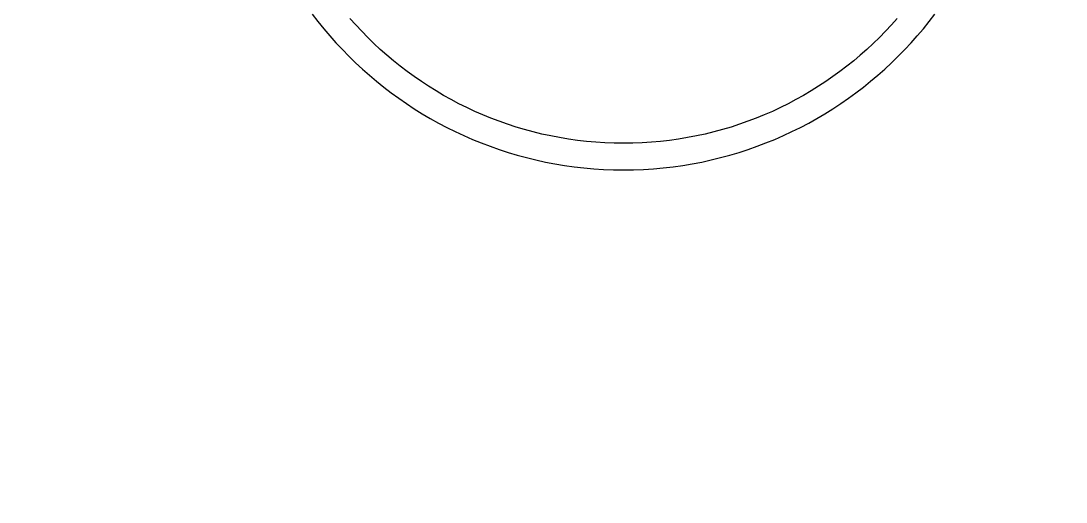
# Model space of a CAD drawing. Header units: millimetres. Extents: x -208 to 4974, y -28 to 3137.
# Drawn here: x 494.5 to 567.1, y 2753.4 to 2786.8 of the extents above; entities that cross this region are included whole.
import ezdxf

# ---------------------------------------------------------------- set-up
doc = ezdxf.new("R2010")
doc.units = ezdxf.units.MM
doc.layers.add('ZANO_R', color=7, linetype='Continuous', lineweight=0)
doc.layers.add('ZANO_W', color=1, linetype='Continuous', lineweight=0)
doc.styles.add('Arial', font='arial.ttf')
doc.styles.get("Standard").update_dxf_attribs({"font": 'ARIALUNI.TTF'})
doc.dimstyles.new('pl i ang', dxfattribs={"dimtxt": 50, "dimasz": 50, "dimexe": 1.25, "dimexo": 0.625, "dimgap": 10, "dimtad": 1, "dimtoh": 1, "dimtxsty": 'Standard', "dimcen": 2.5, "dimclrd": 1, "dimclre": 1, "dimclrt": 1, "dimadec": 0, "dimazin": 0, "dimtfac": 1, "dimtmove": 0, "dimatfit": 3, "dimfxl": 1, "dimarcsym": 1})

# ---------------------------------------------------------------- blocks, each defined once
blk = doc.blocks.new('*D504')
at = {"layer": 'ZANO_W', "color": 1, "lineweight": -2}
for p, q in [((532.144, 3137.136), (-161.352, 3137.136)), ((-151.352, 3097.136), (-151.352, 2453.738)), ((105.377, 2413.738), (-161.352, 2413.738))]:
    blk.add_line(p, q, dxfattribs=at)
at = {"layer": 'ZANO_W', "color": 1}
for points in [[(-144.686, 3097.136), (-158.019, 3097.136), (-151.352, 3137.136)], [(-158.019, 2453.738), (-144.686, 2453.738), (-151.352, 2413.738)]]:
    blk.add_solid(points, dxfattribs=at)
at = {"layer": 'ZANO_W', "color": 1, "insert": (-181.789, 2775.437), "char_height": 40, "attachment_point": 5, "rotation": 90, "style": 'Arial'}
blk.add_mtext('723', dxfattribs=at)
blk = doc.blocks.new('*D507')
at = {"layer": 'ZANO_W', "color": 1, "lineweight": -2}
blk.add_arc((4072.525, 2413.738), 150.809, 99.55169, 164.75824, dxfattribs=at)
at = {"layer": 'ZANO_W', "color": 1}
for points in [[(4047.725, 2555.793), (4047.276, 2569.119), (4087.477, 2563.804)], [(3920.413, 2454.268), (3933.628, 2452.5), (3921.716, 2413.738)]]:
    blk.add_solid(points, dxfattribs=at)
at = {"layer": 'ZANO_W', "color": 1, "insert": (3950.719, 2548.283), "char_height": 40, "attachment_point": 5, "rotation": 42.15496, "style": 'Arial'}
blk.add_mtext('96%%d', dxfattribs=at)

msp = doc.modelspace()

# ---------------------------------------------------------------- linework, layer by layer
at = {"layer": 'ZANO_R'}
for p, q in [((514.772, 2787.25), (515.167, 2786.737)), ((517.795, 2786.498), (517.394, 2786.948)), ((555.408, 2786.948), (555.007, 2786.498)), ((557.636, 2786.737), (558.031, 2787.25)), ((515.167, 2786.737), (515.574, 2786.233)), ((515.574, 2786.233), (515.993, 2785.739)), ((518.207, 2786.058), (517.795, 2786.498)), ((555.007, 2786.498), (554.596, 2786.058)), ((556.81, 2785.739), (557.229, 2786.233)), ((557.229, 2786.233), (557.636, 2786.737)), ((515.993, 2785.739), (516.423, 2785.256)), ((518.628, 2785.627), (518.207, 2786.058)), ((519.06, 2785.207), (518.628, 2785.627)), ((554.174, 2785.627), (553.742, 2785.207)), ((554.596, 2786.058), (554.174, 2785.627)), ((556.38, 2785.256), (556.81, 2785.739)), ((516.423, 2785.256), (516.865, 2784.783)), ((516.865, 2784.783), (517.318, 2784.321)), ((519.502, 2784.796), (519.06, 2785.207)), ((519.954, 2784.397), (519.502, 2784.796)), ((553.301, 2784.796), (552.849, 2784.397)), ((553.742, 2785.207), (553.301, 2784.796)), ((555.485, 2784.321), (555.938, 2784.783)), ((555.938, 2784.783), (556.38, 2785.256)), ((517.318, 2784.321), (517.782, 2783.869)), ((520.415, 2784.008), (519.954, 2784.397)), ((520.886, 2783.63), (520.415, 2784.008)), ((552.388, 2784.008), (551.917, 2783.63)), ((552.849, 2784.397), (552.388, 2784.008)), ((555.021, 2783.869), (555.485, 2784.321)), ((517.782, 2783.869), (518.256, 2783.429)), ((518.256, 2783.429), (518.741, 2783)), ((521.365, 2783.263), (520.886, 2783.63)), ((521.854, 2782.908), (521.365, 2783.263)), ((551.437, 2783.263), (550.949, 2782.908)), ((551.917, 2783.63), (551.437, 2783.263)), ((554.062, 2783), (554.547, 2783.429)), ((554.547, 2783.429), (555.021, 2783.869)), ((518.741, 2783), (519.236, 2782.582)), ((519.236, 2782.582), (519.742, 2782.176)), ((522.352, 2782.563), (521.854, 2782.908)), ((522.858, 2782.231), (522.352, 2782.563)), ((550.451, 2782.563), (549.945, 2782.231)), ((550.949, 2782.908), (550.451, 2782.563)), ((553.061, 2782.176), (553.567, 2782.582)), ((553.567, 2782.582), (554.062, 2783)), ((519.742, 2782.176), (520.257, 2781.782)), ((520.257, 2781.782), (520.781, 2781.401)), ((523.372, 2781.911), (522.858, 2782.231)), ((523.895, 2781.602), (523.372, 2781.911)), ((549.431, 2781.911), (548.909, 2781.602)), ((549.945, 2782.231), (549.431, 2781.911)), ((552.022, 2781.401), (552.546, 2781.782)), ((552.546, 2781.782), (553.061, 2782.176)), ((520.781, 2781.401), (521.315, 2781.031)), ((524.425, 2781.306), (523.895, 2781.602)), ((524.963, 2781.023), (524.425, 2781.306)), ((548.378, 2781.306), (547.84, 2781.023)), ((548.909, 2781.602), (548.378, 2781.306)), ((551.488, 2781.031), (552.022, 2781.401)), ((521.315, 2781.031), (521.859, 2780.674)), ((521.859, 2780.674), (522.411, 2780.33)), ((522.411, 2780.33), (522.972, 2779.999)), ((525.509, 2780.752), (524.963, 2781.023)), ((526.062, 2780.494), (525.509, 2780.752)), ((526.623, 2780.249), (526.062, 2780.494)), ((546.741, 2780.494), (546.18, 2780.249)), ((547.294, 2780.752), (546.741, 2780.494)), ((547.84, 2781.023), (547.294, 2780.752)), ((549.831, 2779.999), (550.392, 2780.33)), ((550.392, 2780.33), (550.944, 2780.674)), ((550.944, 2780.674), (551.488, 2781.031)), ((522.972, 2779.999), (523.542, 2779.681)), ((523.542, 2779.681), (524.12, 2779.377)), ((527.19, 2780.018), (526.623, 2780.249)), ((527.764, 2779.8), (527.19, 2780.018)), ((528.345, 2779.596), (527.764, 2779.8)), ((528.932, 2779.405), (528.345, 2779.596)), ((544.458, 2779.596), (543.871, 2779.405)), ((545.039, 2779.8), (544.458, 2779.596)), ((545.613, 2780.018), (545.039, 2779.8)), ((546.18, 2780.249), (545.613, 2780.018)), ((548.683, 2779.377), (549.261, 2779.681)), ((549.261, 2779.681), (549.831, 2779.999)), ((524.12, 2779.377), (524.706, 2779.086)), ((524.706, 2779.086), (525.3, 2778.809)), ((529.525, 2779.229), (528.932, 2779.405)), ((530.125, 2779.067), (529.525, 2779.229)), ((530.73, 2778.919), (530.125, 2779.067)), ((531.34, 2778.786), (530.73, 2778.919)), ((542.074, 2778.919), (541.463, 2778.786)), ((542.679, 2779.067), (542.074, 2778.919)), ((543.278, 2779.229), (542.679, 2779.067)), ((543.871, 2779.405), (543.278, 2779.229)), ((547.503, 2778.809), (548.097, 2779.086)), ((548.097, 2779.086), (548.683, 2779.377)), ((525.3, 2778.809), (525.902, 2778.546)), ((525.902, 2778.546), (526.511, 2778.298)), ((526.511, 2778.298), (527.127, 2778.064)), ((531.956, 2778.668), (531.34, 2778.786)), ((532.577, 2778.566), (531.956, 2778.668)), ((533.204, 2778.478), (532.577, 2778.566)), ((533.834, 2778.406), (533.204, 2778.478)), ((534.47, 2778.349), (533.834, 2778.406)), ((535.11, 2778.309), (534.47, 2778.349)), ((535.754, 2778.284), (535.11, 2778.309)), ((536.402, 2778.276), (535.754, 2778.284)), ((537.05, 2778.284), (536.402, 2778.276)), ((537.694, 2778.309), (537.05, 2778.284)), ((538.334, 2778.349), (537.694, 2778.309)), ((538.969, 2778.406), (538.334, 2778.349)), ((539.6, 2778.478), (538.969, 2778.406)), ((540.226, 2778.566), (539.6, 2778.478)), ((540.847, 2778.668), (540.226, 2778.566)), ((541.463, 2778.786), (540.847, 2778.668)), ((545.676, 2778.064), (546.292, 2778.298)), ((546.292, 2778.298), (546.902, 2778.546)), ((546.902, 2778.546), (547.503, 2778.809)), ((527.127, 2778.064), (527.751, 2777.844)), ((527.751, 2777.844), (528.381, 2777.64)), ((528.381, 2777.64), (529.018, 2777.451)), ((529.018, 2777.451), (529.662, 2777.277)), ((543.142, 2777.277), (543.785, 2777.451)), ((543.785, 2777.451), (544.422, 2777.64)), ((544.422, 2777.64), (545.052, 2777.844)), ((545.052, 2777.844), (545.676, 2778.064)), ((529.662, 2777.277), (530.311, 2777.118)), ((530.311, 2777.118), (530.967, 2776.976)), ((530.967, 2776.976), (531.628, 2776.849)), ((531.628, 2776.849), (532.295, 2776.739)), ((532.295, 2776.739), (532.968, 2776.644)), ((539.836, 2776.644), (540.508, 2776.739)), ((540.508, 2776.739), (541.175, 2776.849)), ((541.175, 2776.849), (541.837, 2776.976)), ((541.837, 2776.976), (542.492, 2777.118)), ((542.492, 2777.118), (543.142, 2777.277)), ((532.968, 2776.644), (533.645, 2776.567)), ((533.645, 2776.567), (534.327, 2776.506)), ((534.327, 2776.506), (535.015, 2776.463)), ((535.015, 2776.463), (535.706, 2776.437)), ((535.706, 2776.437), (536.402, 2776.428)), ((536.402, 2776.428), (537.098, 2776.437)), ((537.098, 2776.437), (537.789, 2776.463)), ((537.789, 2776.463), (538.476, 2776.506)), ((538.476, 2776.506), (539.159, 2776.567)), ((539.159, 2776.567), (539.836, 2776.644))]:
    msp.add_line(p, q, dxfattribs=at)

# ---------------------------------------------------------------- dimensions: what is measured, and where the dimension line sits
at = {"layer": 'ZANO_W'}
dim = msp.add_linear_dim(base=(-151.352, 2413.738), p1=(542.144, 3137.136), p2=(115.377, 2413.738), angle=90, dimstyle='pl i ang', override={"dimtxt": 40, "dimasz": 40, "dimexe": 10, "dimexo": 10, "dimtoh": 0, "dimdec": 0, "dimtxsty": 'Arial', "dimtdec": 0, "dimtmove": 1}, dxfattribs=at)
dim.commit()
dim.dimension.update_dxf_attribs({"geometry": '*D504', "text_midpoint": (-181.789, 2775.437)})
dim = msp.add_angular_dim_2l(base=(4005.926, 2549.045), line1=((60.871, 2413.738), (4937.165, 2413.738)), line2=((4072.591, 2414.397), (4116.408, 2854.158)), dimstyle='pl i ang', override={"dimtxt": 40, "dimasz": 40, "dimexe": 10, "dimexo": 10, "dimtoh": 0, "dimdec": 0, "dimtxsty": 'Arial', "dimtdec": 0, "dimtmove": 1}, dxfattribs=at)
dim.commit()
dim.dimension.update_dxf_attribs({"geometry": '*D507', "text_midpoint": (3950.719, 2548.283)})

doc.saveas('drawing.dxf')
